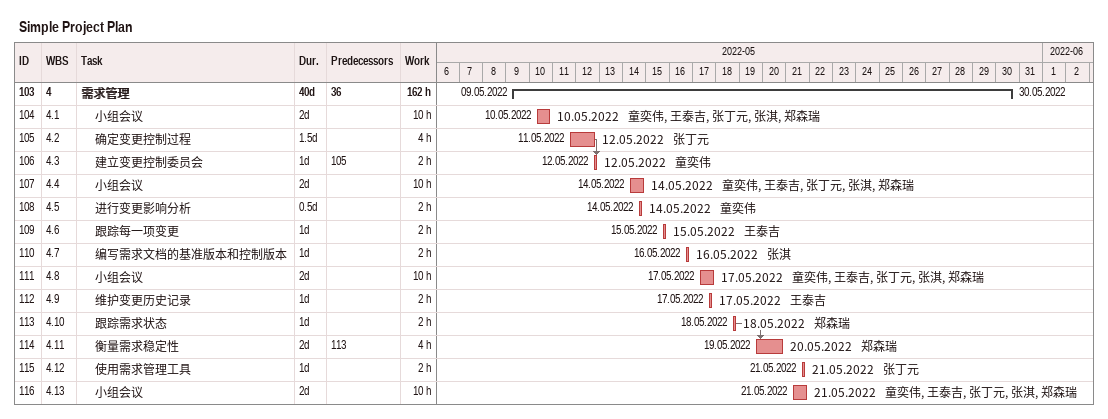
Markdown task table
Simple Project Plan

| ID | WBS | Task | Duration | Start | Finish | Predecessors | Resources | Work (h) |
|---|---|---|---|---|---|---|---|---|
| 103 | 4 | **需求管理** | 40d | 2022-05-09 | 2022-05-30 | 36 |  | 162 |
| 104 | 4.1 | 小组会议 | 2d | 2022-05-10 | 2022-05-10 |  | 童奕伟, 王泰吉, 张丁元, 张淇, 郑森瑞 | 10 |
| 105 | 4.2 | 确定变更控制过程 | 1.5d | 2022-05-11 | 2022-05-12 |  | 张丁元 | 4 |
| 106 | 4.3 | 建立变更控制委员会 | 1d | 2022-05-12 | 2022-05-12 | 105 | 童奕伟 | 2 |
| 107 | 4.4 | 小组会议 | 2d | 2022-05-14 | 2022-05-14 |  | 童奕伟, 王泰吉, 张丁元, 张淇, 郑森瑞 | 10 |
| 108 | 4.5 | 进行变更影响分析 | 0.5d | 2022-05-14 | 2022-05-14 |  | 童奕伟 | 2 |
| 109 | 4.6 | 跟踪每一项变更 | 1d | 2022-05-15 | 2022-05-15 |  | 王泰吉 | 2 |
| 110 | 4.7 | 编写需求文档的基准版本和控制版本 | 1d | 2022-05-16 | 2022-05-16 |  | 张淇 | 2 |
| 111 | 4.8 | 小组会议 | 2d | 2022-05-17 | 2022-05-17 |  | 童奕伟, 王泰吉, 张丁元, 张淇, 郑森瑞 | 10 |
| 112 | 4.9 | 维护变更历史记录 | 1d | 2022-05-17 | 2022-05-17 |  | 王泰吉 | 2 |
| 113 | 4.10 | 跟踪需求状态 | 1d | 2022-05-18 | 2022-05-18 |  | 郑森瑞 | 2 |
| 114 | 4.11 | 衡量需求稳定性 | 2d | 2022-05-19 | 2022-05-20 | 113 | 郑森瑞 | 4 |
| 115 | 4.12 | 使用需求管理工具 | 1d | 2022-05-21 | 2022-05-21 |  | 张丁元 | 2 |
| 116 | 4.13 | 小组会议 | 2d | 2022-05-21 | 2022-05-21 |  | 童奕伟, 王泰吉, 张丁元, 张淇, 郑森瑞 | 10 |
